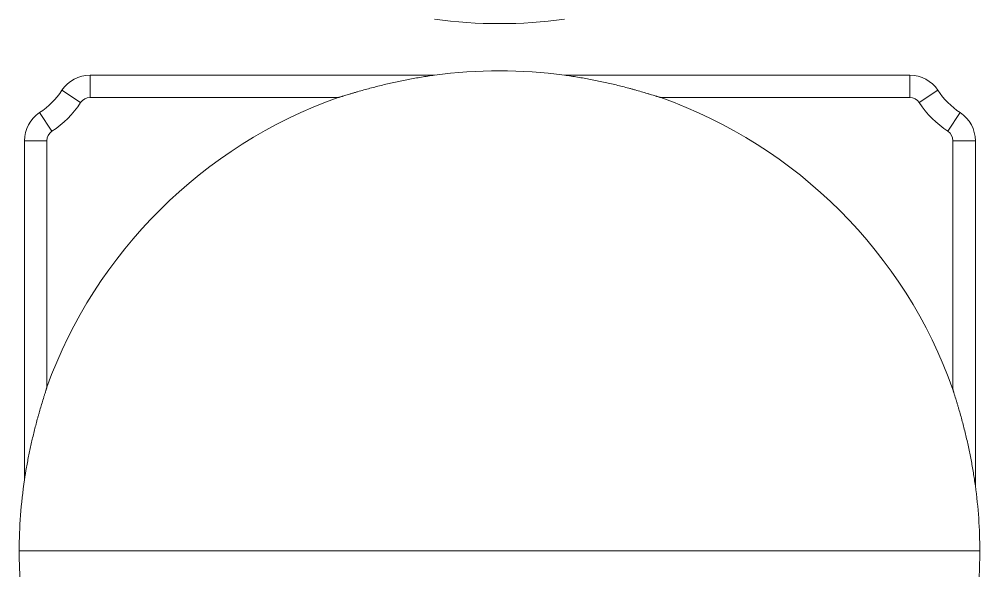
# Model space of a CAD drawing. Header units: millimetres. Extents: x 409 to 2276, y 1039 to 1674.
# Drawn here: x 1636.68 to 1679.57, y 1416.27 to 1440.91 of the extents above; entities that cross this region are included whole.
import ezdxf

# ---------------------------------------------------------------- set-up
doc = ezdxf.new("R2010")
doc.units = ezdxf.units.MM
doc.layers.add('粗实线层', color=7, linetype='Continuous', lineweight=35)

msp = doc.modelspace()

# ---------------------------------------------------------------- linework, layer by layer
at = {"layer": '粗实线层', "lineweight": 20}
for p, q in [((1639.84, 1438.411), (1655.222, 1438.411)), ((1639.84, 1438.411), (1639.84, 1437.411)), ((1661.031, 1438.411), (1676.45, 1438.411)), ((1676.45, 1438.411), (1676.45, 1437.411)), ((1638.587, 1437.736), (1639.423, 1437.186)), ((1677.703, 1437.736), (1676.868, 1437.186)), ((1639.84, 1437.411), (1650.92, 1437.411)), ((1665.333, 1437.411), (1676.45, 1437.411)), ((1637.589, 1436.738), (1638.139, 1435.903)), ((1678.701, 1436.738), (1678.151, 1435.903)), ((1636.914, 1435.485), (1637.914, 1435.485)), ((1636.914, 1420.332), (1636.914, 1435.485)), ((1637.914, 1424.474), (1637.914, 1435.485)), ((1679.376, 1435.485), (1678.376, 1435.485)), ((1678.376, 1435.485), (1678.376, 1424.368)), ((1679.376, 1435.485), (1679.376, 1420.066)), ((1636.679, 1417.161), (1658.126, 1417.161)), ((1679.574, 1417.161), (1658.126, 1417.161))]:
    msp.add_line(p, q, dxfattribs=at)
for centre, radius, start, end in [((1658.126, 1462.161), 21.448, 262.2163, 277.7837), ((1639.84, 1436.911), 1.5, 90, 146.633), ((1658.126, 1417.161), 21.448, 82.2163, 97.7837), ((1676.45, 1436.911), 1.5, 33.367, 90), ((1635.664, 1439.661), 3.5, 303.367, 326.633), ((1680.626, 1439.661), 3.5, 213.367, 236.633), ((1658.126, 1417.161), 21.494, 109.5901, 160.1091), ((1635.664, 1439.661), 4.5, 303.367, 326.633), ((1639.84, 1436.911), 0.5, 90, 146.633), ((1658.126, 1417.161), 21.494, 19.5901, 70.4099), ((1676.45, 1436.911), 0.5, 33.367, 90), ((1680.626, 1439.661), 4.5, 213.367, 236.633), ((1638.414, 1435.485), 1.5, 123.367, 180), ((1677.876, 1435.485), 1.5, 0, 56.633), ((1638.414, 1435.485), 0.5, 123.367, 180), ((1677.876, 1435.485), 0.5, 0, 56.633), ((1658.126, 1417.161), 21.448, 171.4976, 180), ((1658.126, 1417.161), 21.448, 0, 7.7837), ((1658.126, 1417.161), 21.448, 180, 188.5024), ((1658.126, 1417.161), 21.448, 352.2163, 0)]:
    msp.add_arc(centre, radius, start, end, dxfattribs=at)
for points, knots in [([(1655.222, 1438.411), (1655.026, 1438.385), (1654.832, 1438.355), (1654.444, 1438.292), (1654.25, 1438.257), (1653.864, 1438.184), (1653.671, 1438.144), (1653.383, 1438.082), (1653.288, 1438.061), (1653.096, 1438.017), (1653.001, 1437.994), (1652.811, 1437.948), (1652.717, 1437.924), (1652.529, 1437.876), (1652.435, 1437.852), (1652.249, 1437.802), (1652.157, 1437.777), (1651.973, 1437.725), (1651.881, 1437.699), (1651.745, 1437.66), (1651.7, 1437.647), (1651.611, 1437.62), (1651.566, 1437.607), (1651.478, 1437.58), (1651.435, 1437.567), (1651.349, 1437.541), (1651.307, 1437.528), (1651.226, 1437.503), (1651.187, 1437.491), (1651.131, 1437.474), (1651.113, 1437.468), (1651.077, 1437.457), (1651.06, 1437.452), (1651.028, 1437.442), (1651.012, 1437.437), (1650.984, 1437.429), (1650.971, 1437.425), (1650.954, 1437.42), (1650.949, 1437.418), (1650.94, 1437.416), (1650.936, 1437.415), (1650.926, 1437.412), (1650.921, 1437.411), (1650.92, 1437.411)], [0, 0, 0, 0, 0.125, 0.125, 0.25, 0.25, 0.375, 0.375, 0.4375, 0.4375, 0.5, 0.5, 0.5625, 0.5625, 0.625, 0.625, 0.6875, 0.6875, 0.75, 0.75, 0.78125, 0.78125, 0.8125, 0.8125, 0.84375, 0.84375, 0.875, 0.875, 0.90625, 0.90625, 0.921875, 0.921875, 0.9375, 0.9375, 0.953125, 0.953125, 0.96875, 0.96875, 0.976563, 0.976563, 0.984375, 0.984375, 1, 1, 1, 1]), ([(1665.333, 1437.411), (1665.331, 1437.411), (1665.327, 1437.412), (1665.316, 1437.415), (1665.312, 1437.416), (1665.303, 1437.418), (1665.298, 1437.42), (1665.281, 1437.425), (1665.269, 1437.429), (1665.24, 1437.437), (1665.225, 1437.442), (1665.192, 1437.452), (1665.175, 1437.457), (1665.139, 1437.468), (1665.121, 1437.474), (1665.064, 1437.492), (1665.024, 1437.504), (1664.942, 1437.529), (1664.9, 1437.542), (1664.814, 1437.568), (1664.771, 1437.581), (1664.64, 1437.621), (1664.551, 1437.647), (1664.369, 1437.7), (1664.277, 1437.726), (1664.138, 1437.765), (1664.091, 1437.778), (1663.998, 1437.803), (1663.951, 1437.816), (1663.81, 1437.854), (1663.716, 1437.878), (1663.528, 1437.926), (1663.434, 1437.95), (1663.15, 1438.019), (1662.96, 1438.062), (1662.578, 1438.145), (1662.386, 1438.184), (1662.001, 1438.258), (1661.808, 1438.292), (1661.421, 1438.355), (1661.226, 1438.385), (1661.031, 1438.411)], [0, 0, 0, 0, 0.015625, 0.015625, 0.023437, 0.023437, 0.03125, 0.03125, 0.046875, 0.046875, 0.0625, 0.0625, 0.078125, 0.078125, 0.09375, 0.09375, 0.125, 0.125, 0.15625, 0.15625, 0.1875, 0.1875, 0.25, 0.25, 0.3125, 0.3125, 0.34375, 0.34375, 0.375, 0.375, 0.4375, 0.4375, 0.5, 0.5, 0.625, 0.625, 0.75, 0.75, 0.875, 0.875, 1, 1, 1, 1]), ([(1637.914, 1424.474), (1637.914, 1424.472), (1637.914, 1424.468), (1637.911, 1424.459), (1637.91, 1424.455), (1637.908, 1424.446), (1637.906, 1424.442), (1637.902, 1424.426), (1637.898, 1424.414), (1637.89, 1424.387), (1637.885, 1424.373), (1637.878, 1424.35), (1637.876, 1424.342), (1637.871, 1424.325), (1637.868, 1424.317), (1637.86, 1424.292), (1637.854, 1424.274), (1637.837, 1424.22), (1637.825, 1424.182), (1637.807, 1424.123), (1637.801, 1424.103), (1637.788, 1424.063), (1637.782, 1424.043), (1637.763, 1423.981), (1637.75, 1423.94), (1637.711, 1423.814), (1637.685, 1423.728), (1637.633, 1423.554), (1637.607, 1423.465), (1637.569, 1423.331), (1637.556, 1423.286), (1637.531, 1423.196), (1637.518, 1423.151), (1637.481, 1423.015), (1637.456, 1422.925), (1637.409, 1422.743), (1637.385, 1422.652), (1637.316, 1422.378), (1637.272, 1422.194), (1637.189, 1421.826), (1637.149, 1421.641), (1637.074, 1421.269), (1637.039, 1421.083), (1636.973, 1420.708), (1636.943, 1420.521), (1636.914, 1420.332)], [0, 0, 0, 0, 0.015625, 0.015625, 0.023438, 0.023438, 0.03125, 0.03125, 0.046875, 0.046875, 0.0625, 0.0625, 0.070313, 0.070313, 0.078125, 0.078125, 0.09375, 0.09375, 0.125, 0.125, 0.140625, 0.140625, 0.15625, 0.15625, 0.1875, 0.1875, 0.25, 0.25, 0.3125, 0.3125, 0.34375, 0.34375, 0.375, 0.375, 0.4375, 0.4375, 0.5, 0.5, 0.625, 0.625, 0.75, 0.75, 0.875, 0.875, 1, 1, 1, 1]), ([(1679.376, 1420.066), (1679.35, 1420.261), (1679.32, 1420.456), (1679.257, 1420.844), (1679.222, 1421.038), (1679.149, 1421.424), (1679.11, 1421.616), (1679.047, 1421.904), (1679.026, 1422), (1678.982, 1422.191), (1678.959, 1422.286), (1678.913, 1422.476), (1678.889, 1422.571), (1678.841, 1422.759), (1678.817, 1422.852), (1678.767, 1423.038), (1678.742, 1423.131), (1678.69, 1423.315), (1678.664, 1423.406), (1678.625, 1423.542), (1678.612, 1423.587), (1678.585, 1423.677), (1678.572, 1423.721), (1678.545, 1423.809), (1678.532, 1423.853), (1678.506, 1423.938), (1678.493, 1423.98), (1678.468, 1424.061), (1678.456, 1424.101), (1678.439, 1424.157), (1678.433, 1424.175), (1678.422, 1424.21), (1678.417, 1424.227), (1678.407, 1424.26), (1678.402, 1424.275), (1678.394, 1424.304), (1678.39, 1424.316), (1678.385, 1424.333), (1678.384, 1424.338), (1678.381, 1424.347), (1678.38, 1424.351), (1678.377, 1424.362), (1678.376, 1424.366), (1678.376, 1424.368)], [0, 0, 0, 0, 0.125, 0.125, 0.25, 0.25, 0.375, 0.375, 0.4375, 0.4375, 0.5, 0.5, 0.5625, 0.5625, 0.625, 0.625, 0.6875, 0.6875, 0.75, 0.75, 0.78125, 0.78125, 0.8125, 0.8125, 0.84375, 0.84375, 0.875, 0.875, 0.90625, 0.90625, 0.921875, 0.921875, 0.9375, 0.9375, 0.953125, 0.953125, 0.96875, 0.96875, 0.976563, 0.976563, 0.984375, 0.984375, 1, 1, 1, 1])]:
    msp.add_open_spline(points, degree=3, knots=knots, dxfattribs=at)

doc.saveas('drawing.dxf')
